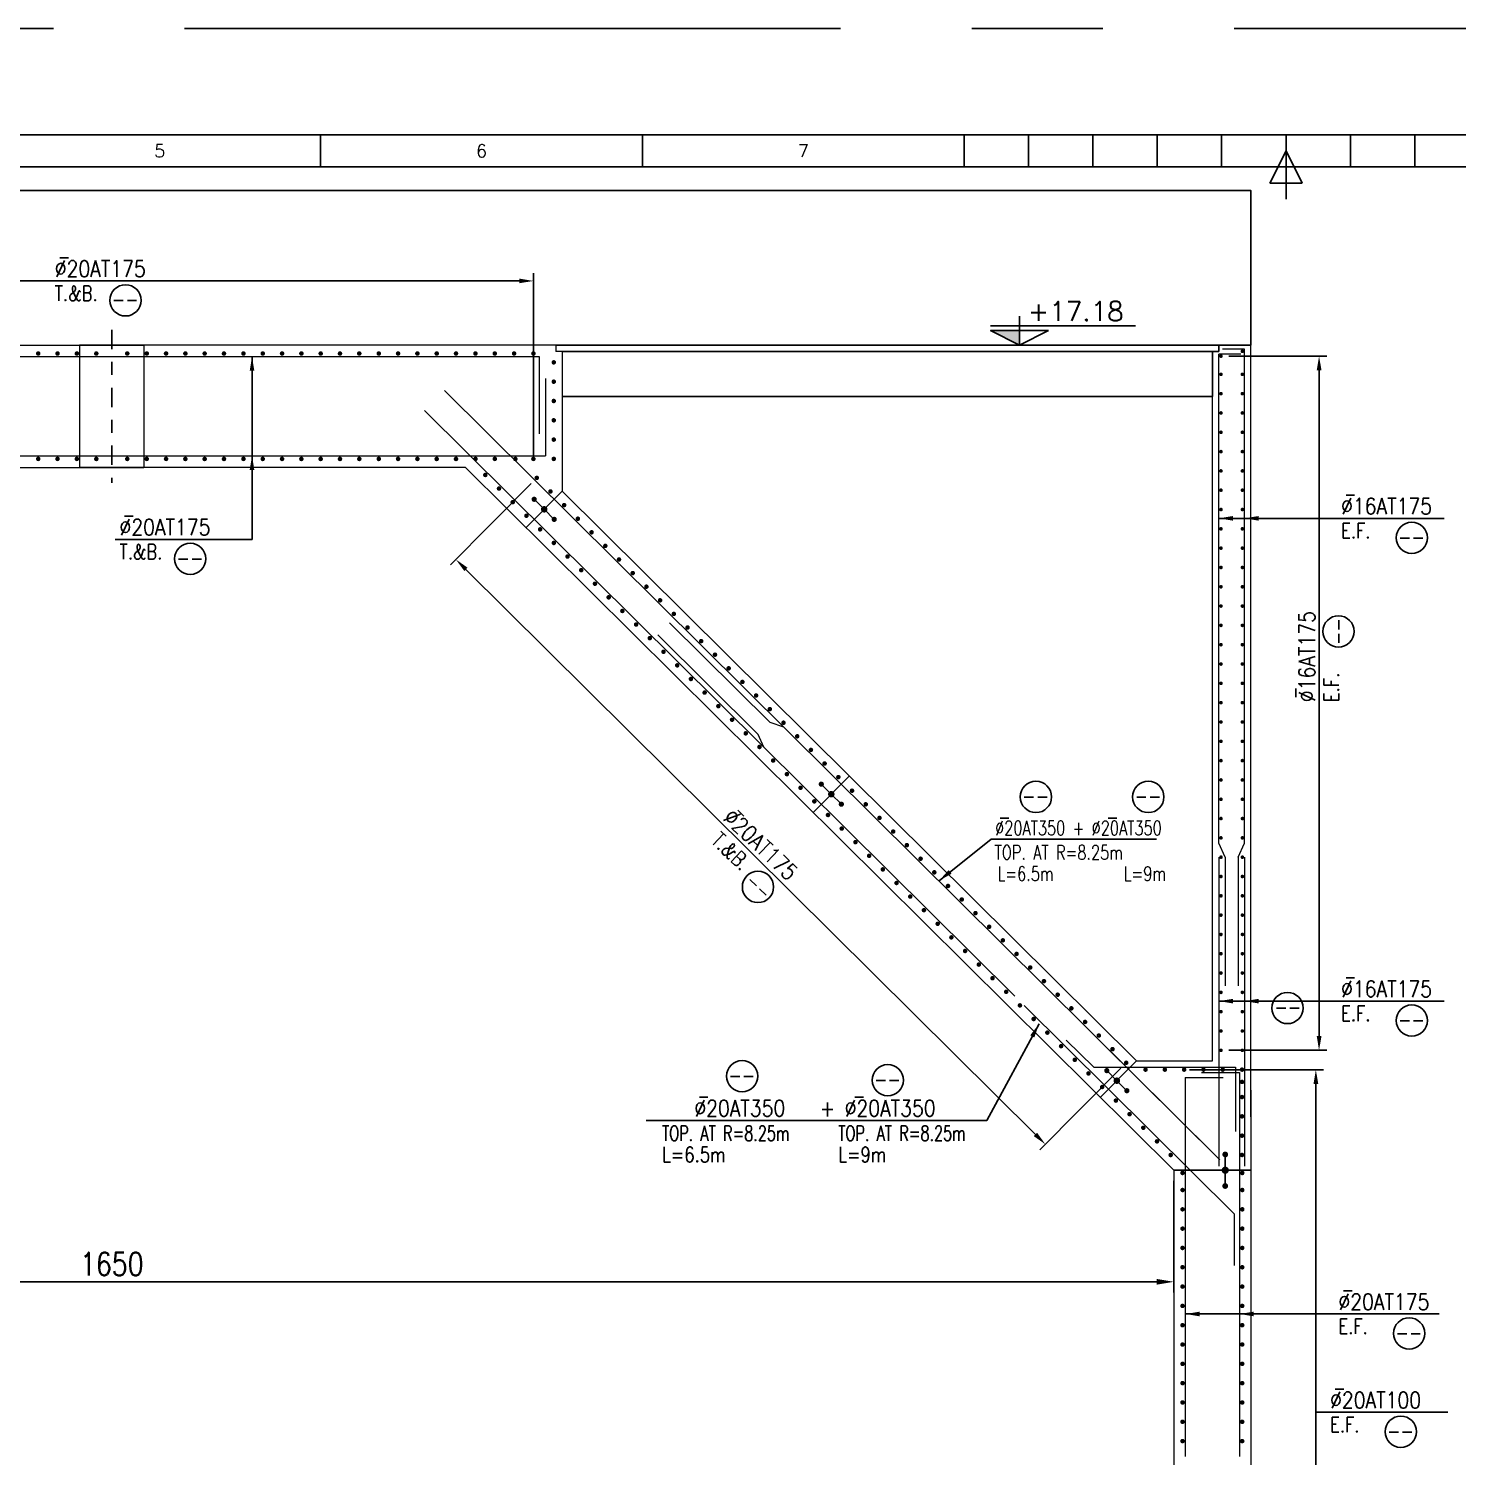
# Model space of a CAD drawing. Extents: x 0 to 9506, y 0 to 789.
# Drawn here: x 9474.9 to 9486, y 777.66 to 788.75 of the extents above; entities that cross this region are included whole.
import ezdxf
from ezdxf.enums import TextEntityAlignment as Align

# ---------------------------------------------------------------- set-up
doc = ezdxf.new("R2010")
doc.units = 0
doc.header["$LTSCALE"] = 3
doc.header["$MEASUREMENT"] = 0
doc.linetypes.add('CENTER', pattern=[2, 1.25, -0.25, 0.25, -0.25])
doc.linetypes.add('DASHDOT', pattern=[1, 0.5, -0.25, 0, -0.25])
doc.layers.get('0').update_dxf_attribs({"linetype": 'CONTINUOUS'})
doc.layers.get('DEFPOINTS').update_dxf_attribs({"linetype": 'CONTINUOUS'})
for name, color, linetype in [('1', 1, 'CONTINUOUS'), ('1HATCH1', 20, 'CONTINUOUS'), ('1SIGN', 2, 'CONTINUOUS'), ('1TEXT1', 2, 'CONTINUOUS'), ('1WALL', 3, 'CONTINUOUS'), ('DIM', 7, 'CONTINUOUS'), ('FORM', 3, 'CONTINUOUS'), ('KD', 3, 'CONTINUOUS'), ('p', 11, 'CONTINUOUS')]:
    doc.layers.add(name, color=color, linetype=linetype)
doc.styles.add('ROMANS', font='ROMANS.shx', dxfattribs={"width": 0.8})
doc.styles.get("Standard").update_dxf_attribs({"font": 'romans.shx'})
doc.styles.add('TX', font='TXT.shx')
doc.dimstyles.new('100 GHA', dxfattribs={"dimtxt": 0.135, "dimasz": 0.11, "dimexe": 0.06, "dimexo": 0.06, "dimgap": 0.025, "dimtad": 1, "dimdec": 0, "dimlfac": 100, "dimzin": 0, "dimdsep": 46, "dimtxsty": 'ROMANS', "dimcen": 0.5, "dimclrd": 1, "dimclre": 1, "dimclrt": 2, "dimadec": 0, "dimazin": 0, "dimtfac": 1, "dimtdec": 0, "dimtmove": 2, "dimatfit": 3, "dimfxl": 0.15, "dimtolj": 1, "dimtzin": 0, "dimlwd": -1, "dimlwe": -1, "dimarcsym": 0})

# ---------------------------------------------------------------- blocks, each defined once
blk = doc.blocks.new('KL')
at = {"layer": '1HATCH1', "linetype": 'Continuous'}
blk.add_hatch(color=256, dxfattribs=at).paths.add_polyline_path([(713174.877, -5904384.19), (713174.577, -5904384.19), (713174.577, -5904384.34)])
blk.add_hatch(color=256, dxfattribs=at).paths.add_polyline_path([(713174.877, -5904384.19), (713174.577, -5904384.19), (713174.577, -5904384.34)])
at = {"layer": '1SIGN', "linetype": 'Continuous'}
for p, q in [((713174.577, -5904384.34, 0), (713174.577, -5904384.04, 0)), ((713174.577, -5904384.34, 0), (713174.577, -5904384.04, 0)), ((713174.877, -5904384.14, 0), (713173.377, -5904384.14, 0)), ((713174.877, -5904384.14, 0), (713173.377, -5904384.14, 0)), ((713174.877, -5904384.34, 0), (713174.277, -5904384.34, 0)), ((713174.877, -5904384.34, 0), (713174.277, -5904384.34, 0))]:
    blk.add_line(p, q, dxfattribs=at)
at = {"layer": '1SIGN', "linetype": 'Continuous', "elevation": 0}
blk.add_lwpolyline([(713174.277, -5904384.19), (713174.577, -5904384.34), (713174.877, -5904384.19), (713174.277, -5904384.19)], dxfattribs=at)
blk.add_lwpolyline([(713174.277, -5904384.19), (713174.577, -5904384.34), (713174.877, -5904384.19), (713174.277, -5904384.19)], dxfattribs=at)
blk = doc.blocks.new('*D16')
at = {"layer": '1WALL', "color": 1, "transparency": 16777216}
for p, q in [((9472.273, 785.429), (9472.273, 786.852)), ((9472.383, 786.792), (9478.713, 786.792)), ((9478.823, 785.429), (9478.823, 786.852))]:
    blk.add_line(p, q, dxfattribs=at)
for points in [[(9472.383, 786.81), (9472.383, 786.774), (9472.273, 786.792)], [(9478.713, 786.81), (9478.713, 786.774), (9478.823, 786.792)]]:
    blk.add_solid(points, dxfattribs=at)
at = {"layer": 'DEFPOINTS', "color": 0, "transparency": 16777216}
for p in [(9478.823, 786.792), (9472.273, 785.369), (9478.823, 785.369)]:
    blk.add_point(p, dxfattribs=at)
at = {"layer": '1WALL', "color": 2, "transparency": 16777216, "insert": (9475.548, 786.885), "char_height": 0.135, "attachment_point": 5, "style": 'ROMANS'}
blk.add_mtext('\\A1;  ', dxfattribs=at)
blk = doc.blocks.new('*D17')
at = {"layer": '1WALL', "color": 1, "transparency": 16777216}
for p, q in [((9484.225, 786.208), (9484.987, 786.208)), ((9484.927, 780.927), (9484.927, 786.098)), ((9484.225, 780.817), (9484.987, 780.817))]:
    blk.add_line(p, q, dxfattribs=at)
for points in [[(9484.909, 786.098), (9484.946, 786.098), (9484.927, 786.208)], [(9484.909, 780.927), (9484.946, 780.927), (9484.927, 780.817)]]:
    blk.add_solid(points, dxfattribs=at)
at = {"layer": 'DEFPOINTS', "color": 0, "transparency": 16777216}
for p in [(9484.165, 786.208), (9484.927, 786.208), (9484.165, 780.817)]:
    blk.add_point(p, dxfattribs=at)
blk = doc.blocks.new('*D29')
at = {"layer": '1WALL', "color": 1, "transparency": 16777216}
for p, q in [((9483.921, 780.666), (9484.962, 780.666)), ((9484.902, 776.39), (9484.902, 780.556)), ((9483.926, 776.28), (9484.962, 776.28))]:
    blk.add_line(p, q, dxfattribs=at)
for points in [[(9484.884, 780.556), (9484.921, 780.556), (9484.902, 780.666)], [(9484.884, 776.39), (9484.921, 776.39), (9484.902, 776.28)]]:
    blk.add_solid(points, dxfattribs=at)
at = {"layer": 'DEFPOINTS', "color": 0, "transparency": 16777216}
for p in [(9483.861, 780.666), (9484.902, 780.666), (9483.866, 776.28)]:
    blk.add_point(p, dxfattribs=at)
at = {"layer": '1WALL', "color": 2, "transparency": 16777216, "insert": (9484.81, 778.473), "char_height": 0.135, "attachment_point": 5, "rotation": 90, "style": 'ROMANS'}
blk.add_mtext('\\A1;  ', dxfattribs=at)
blk = doc.blocks.new('*D33')
at = {"layer": '1WALL', "color": 1, "transparency": 16777216}
for p, q in [((9478.807, 785.22), (9478.179, 784.586)), ((9482.723, 780.164), (9478.299, 784.552)), ((9483.387, 780.678), (9482.759, 780.044))]:
    blk.add_line(p, q, dxfattribs=at)
for points in [[(9478.312, 784.565), (9478.287, 784.539), (9478.221, 784.629)], [(9482.736, 780.177), (9482.71, 780.151), (9482.801, 780.087)]]:
    blk.add_solid(points, dxfattribs=at)
at = {"layer": 'DEFPOINTS', "color": 0, "transparency": 16777216}
for p in [(9478.849, 785.262), (9478.221, 784.629), (9483.429, 780.72)]:
    blk.add_point(p, dxfattribs=at)
blk = doc.blocks.new('*D411')
at = {"layer": '1WALL', "color": 1, "transparency": 16777216}
for p, q in [((9467.298, 779.802), (9467.298, 778.935)), ((9483.798, 779.802), (9483.798, 778.935)), ((9467.43, 779.019), (9483.666, 779.019))]:
    blk.add_line(p, q, dxfattribs=at)
for points in [[(9467.43, 779.041), (9467.43, 778.997), (9467.298, 779.019)], [(9483.666, 779.041), (9483.666, 778.997), (9483.798, 779.019)]]:
    blk.add_solid(points, dxfattribs=at)
at = {"layer": 'DEFPOINTS', "color": 0, "transparency": 16777216}
for p in [(9467.298, 779.886), (9483.798, 779.886), (9483.798, 779.019)]:
    blk.add_point(p, dxfattribs=at)
at = {"layer": '1WALL', "color": 2, "transparency": 16777216, "insert": (9475.548, 779.157), "char_height": 0.18, "attachment_point": 5, "style": 'ROMANS'}
blk.add_mtext('\\A1;1650', dxfattribs=at)
blk = doc.blocks.new('KD')
at = {"layer": 'KD', "color": 3}
blk.add_line((58.871, -1.214), (0, -1.214), dxfattribs=at)
at = {"layer": 'KD', "color": 6}
for p, q in [((18.397, -1.214), (18.397, -1.582)), ((22.077, -1.214), (22.077, -1.582)), ((25.756, -1.214), (25.756, -1.582)), ((25.756, -1.214), (33.115, -1.214)), ((26.492, -1.214), (26.492, -1.582)), ((27.228, -1.214), (27.228, -1.582)), ((27.964, -1.214), (27.964, -1.582)), ((28.7, -1.214), (28.7, -1.582)), ((29.436, -1.214), (29.436, -1.95)), ((30.172, -1.214), (30.172, -1.582)), ((30.908, -1.214), (30.908, -1.582)), ((29.436, -1.398), (29.252, -1.766)), ((29.62, -1.766), (29.436, -1.398)), ((29.252, -1.766), (29.62, -1.766))]:
    blk.add_line(p, q, dxfattribs=at)
at = {"layer": 'KD', "color": 5}
blk.add_line((58.503, -1.582), (0.368, -1.582), dxfattribs=at)
at = {"layer": 'KD', "color": 8, "linetype": 'CENTER', "ltscale": 2}
blk.add_lwpolyline([(-1.472, -43.638), (60.343, -43.638), (60.343, 0), (-1.472, 0)], close=True, dxfattribs=at)
at = {"layer": 'DIM'}
for tag, p in [('--', (55.888, -41.627)), ('--', (56.775, -41.661)), ('1:', (57.553, -41.661))]:
    blk.add_attdef(tag, p, '', height=0.147, dxfattribs=at)
at = {"layer": 'KD', "color": 6, "style": 'TX'}
for s, p in [('5', (16.558, -1.398)), ('6', (20.237, -1.398)), ('7', (23.917, -1.398))]:
    blk.add_text(s, height=0.147, dxfattribs=at).set_placement(p, align=Align.MIDDLE)

msp = doc.modelspace()

# ---------------------------------------------------------------- linework, layer by layer
at = {"color": 3}
msp.add_line((9483.7981, 779.8857), (9484.3981, 779.8857), dxfattribs=at)
at = {"color": 1}
for points, const_width in [([(9474.9853, 786.2289, 1), (9474.9679, 786.2277, 1)], 0.0175), ([(9475.1353, 786.2289, 1), (9475.1179, 786.2277, 1)], 0.0175), ([(9475.2853, 786.2289, 1), (9475.2679, 786.2277, 1)], 0.0175), ([(9475.4191, 786.2289, -1), (9475.4366, 786.2277, -1)], 0.0175), ([(9475.6771, 786.2289, 1), (9475.6596, 786.2277, 1)], 0.0175), ([(9475.8109, 786.2289, -1), (9475.8283, 786.2277, -1)], 0.0175), ([(9475.9609, 786.2289, -1), (9475.9783, 786.2277, -1)], 0.0175), ([(9476.1109, 786.2289, -1), (9476.1283, 786.2277, -1)], 0.0175), ([(9476.2783, 786.2289, 1), (9476.2609, 786.2277, 1)], 0.0175), ([(9476.4283, 786.2289, 1), (9476.4109, 786.2277, 1)], 0.0175), ([(9476.5621, 786.2289, -1), (9476.5796, 786.2277, -1)], 0.0175), ([(9476.7121, 786.2289, -1), (9476.7296, 786.2277, -1)], 0.0175), ([(9476.8621, 786.2289, -1), (9476.8796, 786.2277, -1)], 0.0175), ([(9477.0296, 786.2289, 1), (9477.0121, 786.2277, 1)], 0.0175), ([(9477.1796, 786.2289, 1), (9477.1621, 786.2277, 1)], 0.0175), ([(9477.3296, 786.2289, 1), (9477.3121, 786.2277, 1)], 0.0175), ([(9477.4796, 786.2289, 1), (9477.4621, 786.2277, 1)], 0.0175), ([(9477.6134, 786.2289, -1), (9477.6309, 786.2277, -1)], 0.0175), ([(9477.7634, 786.2289, -1), (9477.7809, 786.2277, -1)], 0.0175), ([(9477.9309, 786.2289, 1), (9477.9134, 786.2277, 1)], 0.0175), ([(9478.0809, 786.2289, 1), (9478.0634, 786.2277, 1)], 0.0175), ([(9478.2309, 786.2289, 1), (9478.2134, 786.2277, 1)], 0.0175), ([(9478.3647, 786.2289, -1), (9478.3821, 786.2277, -1)], 0.0175), ([(9478.5147, 786.2289, -1), (9478.5321, 786.2277, -1)], 0.0175), ([(9478.6647, 786.2289, -1), (9478.6821, 786.2277, -1)], 0.0175), ([(9478.8147, 786.2289, -1), (9478.8321, 786.2277, -1)], 0.0175), ([(9484.3317, 786.2525, -1), (9484.3308, 786.2385, -1)], 0.014), ([(9478.973, 786.159, 1), (9478.9904, 786.1603, 1)], 0.0175), ([(9484.1647, 786.2147, 1), (9484.1656, 786.2008, 1)], 0.014), ([(9478.973, 786.009, 1), (9478.9904, 786.0103, 1)], 0.0175), ([(9484.1647, 786.0737, 1), (9484.1656, 786.0597, 1)], 0.014), ([(9484.3317, 786.0737, -1), (9484.3308, 786.0597, -1)], 0.014), ([(9484.1647, 785.9237, 1), (9484.1656, 785.9097, 1)], 0.014), ([(9484.3317, 785.9237, -1), (9484.3308, 785.9097, -1)], 0.014), ([(9478.973, 785.859, 1), (9478.9904, 785.8603, 1)], 0.0175), ([(9478.973, 785.709, 1), (9478.9904, 785.7103, 1)], 0.0175), ([(9484.1647, 785.7737, 1), (9484.1656, 785.7597, 1)], 0.014), ([(9484.3317, 785.7737, -1), (9484.3308, 785.7597, -1)], 0.014), ([(9478.973, 785.559, 1), (9478.9904, 785.5603, 1)], 0.0175), ([(9484.1647, 785.6237, 1), (9484.1656, 785.6097, 1)], 0.014), ([(9484.3317, 785.6237, -1), (9484.3308, 785.6097, -1)], 0.014), ([(9484.1647, 785.4737, 1), (9484.1656, 785.4597, 1)], 0.014), ([(9484.3317, 785.4737, -1), (9484.3308, 785.4597, -1)], 0.014), ([(9474.9853, 785.409, -1), (9474.9679, 785.4103, -1)], 0.0175), ([(9475.1353, 785.409, -1), (9475.1179, 785.4103, -1)], 0.0175), ([(9475.2853, 785.409, -1), (9475.2679, 785.4103, -1)], 0.0175), ([(9475.4191, 785.409, 1), (9475.4366, 785.4103, 1)], 0.0175), ([(9475.6771, 785.409, -1), (9475.6596, 785.4103, -1)], 0.0175), ([(9475.8109, 785.409, 1), (9475.8283, 785.4103, 1)], 0.0175), ([(9475.9609, 785.409, 1), (9475.9783, 785.4103, 1)], 0.0175), ([(9476.1109, 785.409, 1), (9476.1283, 785.4103, 1)], 0.0175), ([(9476.2783, 785.409, -1), (9476.2609, 785.4103, -1)], 0.0175), ([(9476.4283, 785.409, -1), (9476.4109, 785.4103, -1)], 0.0175), ([(9476.5621, 785.409, 1), (9476.5796, 785.4103, 1)], 0.0175), ([(9476.7121, 785.409, 1), (9476.7296, 785.4103, 1)], 0.0175), ([(9476.8621, 785.409, 1), (9476.8796, 785.4103, 1)], 0.0175), ([(9477.0296, 785.409, -1), (9477.0121, 785.4103, -1)], 0.0175), ([(9477.1796, 785.409, -1), (9477.1621, 785.4103, -1)], 0.0175), ([(9477.3296, 785.409, -1), (9477.3121, 785.4103, -1)], 0.0175), ([(9477.4796, 785.409, -1), (9477.4621, 785.4103, -1)], 0.0175), ([(9477.6134, 785.409, 1), (9477.6309, 785.4103, 1)], 0.0175), ([(9477.7634, 785.409, 1), (9477.7809, 785.4103, 1)], 0.0175), ([(9477.9309, 785.409, -1), (9477.9134, 785.4103, -1)], 0.0175), ([(9478.0809, 785.409, -1), (9478.0634, 785.4103, -1)], 0.0175), ([(9478.2309, 785.409, -1), (9478.2134, 785.4103, -1)], 0.0175), ([(9478.3647, 785.409, 1), (9478.3821, 785.4103, 1)], 0.0175), ([(9478.5147, 785.409, 1), (9478.5321, 785.4103, 1)], 0.0175), ([(9478.6746, 785.409, 1), (9478.6921, 785.4103, 1)], 0.0175), ([(9478.8147, 785.409, 1), (9478.8321, 785.4103, 1)], 0.0175), ([(9478.973, 785.409, 1), (9478.9904, 785.4103, 1)], 0.0175), ([(9478.441, 785.2847, 1), (9478.4584, 785.2859, 1)], 0.0175), ([(9478.85, 785.2711, -1), (9478.8489, 785.2536, -1)], 0.0175), ([(9484.1647, 785.3237, 1), (9484.1656, 785.3097, 1)], 0.014), ([(9484.3317, 785.3237, -1), (9484.3308, 785.3097, -1)], 0.014), ([(9478.5475, 785.179, 1), (9478.5649, 785.1803, 1)], 0.0175), ([(9478.9565, 785.1655, -1), (9478.9554, 785.148, -1)], 0.0175), ([(9484.1647, 785.1597, -1), (9484.1656, 785.1737, -1)], 0.014), ([(9484.3317, 785.1597, 1), (9484.3308, 785.1737, 1)], 0.014), ([(9478.654, 785.0734, 1), (9478.6714, 785.0747, 1)], 0.0175), ([(9479.063, 785.0598, -1), (9479.0619, 785.0424, -1)], 0.0175), ([(9484.1647, 785.0097, -1), (9484.1656, 785.0237, -1)], 0.014), ([(9484.3317, 785.0097, 1), (9484.3308, 785.0237, 1)], 0.014), ([(9478.7605, 784.9678, 1), (9478.7779, 784.969, 1)], 0.0175), ([(9479.1695, 784.9542, -1), (9479.1684, 784.9367, -1)], 0.0175), ([(9478.867, 784.8621, 1), (9478.8844, 784.8634, 1)], 0.0175), ([(9479.276, 784.8486, -1), (9479.2749, 784.8311, -1)], 0.0175), ([(9484.1647, 784.8597, -1), (9484.1656, 784.8737, -1)], 0.014), ([(9484.3317, 784.8597, 1), (9484.3308, 784.8737, 1)], 0.014), ([(9478.9735, 784.7565, 1), (9478.9909, 784.7578, 1)], 0.0175), ([(9479.3825, 784.7429, -1), (9479.3814, 784.7255, -1)], 0.0175), ([(9484.1647, 784.7097, -1), (9484.1656, 784.7237, -1)], 0.014), ([(9484.3317, 784.7097, 1), (9484.3308, 784.7237, 1)], 0.014), ([(9479.08, 784.6509, 1), (9479.0974, 784.6522, 1)], 0.0175), ([(9479.489, 784.6373, -1), (9479.4879, 784.6199, -1)], 0.0175), ([(9484.1647, 784.5597, -1), (9484.1656, 784.5737, -1)], 0.014), ([(9484.3317, 784.5597, 1), (9484.3308, 784.5737, 1)], 0.014), ([(9479.1865, 784.5453, 1), (9479.2039, 784.5465, 1)], 0.0175), ([(9479.5955, 784.5317, -1), (9479.5944, 784.5142, -1)], 0.0175), ([(9479.293, 784.4396, 1), (9479.3104, 784.4409, 1)], 0.0175), ([(9479.3995, 784.334, 1), (9479.4169, 784.3353, 1)], 0.0175), ([(9479.702, 784.4261, -1), (9479.7009, 784.4086, -1)], 0.0175), ([(9484.1647, 784.4097, -1), (9484.1656, 784.4237, -1)], 0.014), ([(9484.3317, 784.4097, 1), (9484.3308, 784.4237, 1)], 0.014), ([(9479.506, 784.2284, 1), (9479.5234, 784.2296, 1)], 0.0175), ([(9479.8085, 784.3204, -1), (9479.8074, 784.303, -1)], 0.0175), ([(9484.1647, 784.2737, 1), (9484.1656, 784.2597, 1)], 0.014), ([(9484.3317, 784.2737, -1), (9484.3308, 784.2597, -1)], 0.014), ([(9479.6125, 784.1227, 1), (9479.6299, 784.124, 1)], 0.0175), ([(9479.915, 784.2148, -1), (9479.9139, 784.1973, -1)], 0.0175), ([(9484.1647, 784.1237, 1), (9484.1656, 784.1097, 1)], 0.014), ([(9484.3317, 784.1237, -1), (9484.3308, 784.1097, -1)], 0.014), ([(9479.719, 784.0171, 1), (9479.7364, 784.0184, 1)], 0.0175), ([(9480.0215, 784.1092, -1), (9480.0204, 784.0917, -1)], 0.0175), ([(9479.8255, 783.9115, 1), (9479.8429, 783.9127, 1)], 0.0175), ([(9480.128, 784.0035, -1), (9480.1269, 783.9861, -1)], 0.0175), ([(9480.2345, 783.8979, -1), (9480.2334, 783.8804, -1)], 0.0175), ([(9484.1647, 783.9737, 1), (9484.1656, 783.9597, 1)], 0.014), ([(9484.3317, 783.9737, -1), (9484.3308, 783.9597, -1)], 0.014), ([(9479.932, 783.8058, 1), (9479.9494, 783.8071, 1)], 0.0175), ([(9480.341, 783.7923, -1), (9480.3399, 783.7748, -1)], 0.0175), ([(9484.1647, 783.8237, 1), (9484.1656, 783.8097, 1)], 0.014), ([(9484.3317, 783.8237, -1), (9484.3308, 783.8097, -1)], 0.014), ([(9480.0385, 783.7002, 1), (9480.0559, 783.7015, 1)], 0.0175), ([(9480.4475, 783.6866, -1), (9480.4464, 783.6692, -1)], 0.0175), ([(9480.145, 783.5946, 1), (9480.1624, 783.5958, 1)], 0.0175), ([(9480.554, 783.581, -1), (9480.5529, 783.5636, -1)], 0.0175), ([(9484.1647, 783.6737, 1), (9484.1656, 783.6597, 1)], 0.014), ([(9484.3317, 783.6737, -1), (9484.3308, 783.6597, -1)], 0.014), ([(9480.2515, 783.489, 1), (9480.2689, 783.4902, 1)], 0.0175), ([(9480.6605, 783.4754, -1), (9480.6594, 783.4579, -1)], 0.0175), ([(9484.1647, 783.5237, 1), (9484.1656, 783.5097, 1)], 0.014), ([(9484.3317, 783.5237, -1), (9484.3308, 783.5097, -1)], 0.014), ([(9480.358, 783.3833, 1), (9480.3754, 783.3846, 1)], 0.0175), ([(9480.767, 783.3698, -1), (9480.7659, 783.3523, -1)], 0.0175), ([(9484.1647, 783.3737, 1), (9484.1656, 783.3597, 1)], 0.014), ([(9484.3317, 783.3737, -1), (9484.3308, 783.3597, -1)], 0.014), ([(9480.4645, 783.2777, 1), (9480.4819, 783.279, 1)], 0.0175), ([(9480.8735, 783.2641, -1), (9480.8724, 783.2467, -1)], 0.0175), ([(9480.571, 783.1721, 1), (9480.5884, 783.1733, 1)], 0.0175), ([(9480.98, 783.1585, -1), (9480.9789, 783.141, -1)], 0.0175), ([(9484.1647, 783.2097, -1), (9484.1656, 783.2237, -1)], 0.014), ([(9484.3317, 783.2097, 1), (9484.3308, 783.2237, 1)], 0.014), ([(9480.6775, 783.0664, 1), (9480.6949, 783.0677, 1)], 0.0175), ([(9481.0865, 783.0529, -1), (9481.0854, 783.0354, -1)], 0.0175), ([(9484.1647, 783.0597, -1), (9484.1656, 783.0737, -1)], 0.014), ([(9484.3317, 783.0597, 1), (9484.3308, 783.0737, 1)], 0.014), ([(9480.784, 782.9608, 1), (9480.8014, 782.9621, 1)], 0.0175), ([(9481.193, 782.9472, -1), (9481.1919, 782.9298, -1)], 0.0175), ([(9484.1647, 782.9097, -1), (9484.1656, 782.9237, -1)], 0.014), ([(9484.3317, 782.9097, 1), (9484.3308, 782.9237, 1)], 0.014), ([(9480.8905, 782.8552, 1), (9480.9079, 782.8564, 1)], 0.0175), ([(9481.2995, 782.8416, -1), (9481.2984, 782.8241, -1)], 0.0175), ([(9480.997, 782.7495, 1), (9481.0144, 782.7508, 1)], 0.0175), ([(9481.406, 782.736, -1), (9481.4049, 782.7185, -1)], 0.0175), ([(9484.1647, 782.7597, -1), (9484.1656, 782.7737, -1)], 0.014), ([(9484.3317, 782.7597, 1), (9484.3308, 782.7737, 1)], 0.014), ([(9481.1035, 782.6439, 1), (9481.1209, 782.6452, 1)], 0.0175), ([(9481.5125, 782.6303, -1), (9481.5114, 782.6129, -1)], 0.0175), ([(9484.1647, 782.6097, -1), (9484.1656, 782.6237, -1)], 0.014), ([(9484.3317, 782.6097, 1), (9484.3308, 782.6237, 1)], 0.014), ([(9481.21, 782.5383, 1), (9481.2274, 782.5395, 1)], 0.0175), ([(9481.619, 782.5247, -1), (9481.6179, 782.5073, -1)], 0.0175), ([(9484.1647, 782.4597, -1), (9484.1656, 782.4737, -1)], 0.014), ([(9484.3317, 782.4597, 1), (9484.3308, 782.4737, 1)], 0.014), ([(9481.3165, 782.4327, 1), (9481.3339, 782.4339, 1)], 0.0175), ([(9481.7255, 782.4191, -1), (9481.7244, 782.4016, -1)], 0.0175), ([(9481.423, 782.327, 1), (9481.4404, 782.3283, 1)], 0.0175), ([(9481.832, 782.3135, -1), (9481.8309, 782.296, -1)], 0.0175), ([(9484.1647, 782.3097, -1), (9484.1656, 782.3237, -1)], 0.014), ([(9484.3317, 782.3097, 1), (9484.3308, 782.3237, 1)], 0.014), ([(9481.5295, 782.2214, 1), (9481.5469, 782.2227, 1)], 0.0175), ([(9481.636, 782.1158, 1), (9481.6534, 782.117, 1)], 0.0175), ([(9481.9385, 782.2078, -1), (9481.9374, 782.1904, -1)], 0.0175), ([(9484.1647, 782.1597, -1), (9484.1656, 782.1737, -1)], 0.014), ([(9484.3317, 782.1597, 1), (9484.3308, 782.1737, 1)], 0.014), ([(9481.7425, 782.0101, 1), (9481.7599, 782.0114, 1)], 0.0175), ([(9482.045, 782.1022, -1), (9482.0439, 782.0847, -1)], 0.0175), ([(9484.1647, 782.0237, 1), (9484.1656, 782.0097, 1)], 0.014), ([(9484.3317, 782.0237, -1), (9484.3308, 782.0097, -1)], 0.014), ([(9481.849, 781.9045, 1), (9481.8664, 781.9058, 1)], 0.0175), ([(9482.1515, 781.9966, -1), (9482.1504, 781.9791, -1)], 0.0175), ([(9482.1515, 781.9966, -1), (9482.1504, 781.9791, -1)], 0.0175), ([(9481.9555, 781.7989, 1), (9481.9729, 781.8001, 1)], 0.0175), ([(9481.9555, 781.7989, 1), (9481.9729, 781.8001, 1)], 0.0175), ([(9482.258, 781.8909, -1), (9482.2569, 781.8735, -1)], 0.0175), ([(9484.1647, 781.8737, 1), (9484.1656, 781.8597, 1)], 0.014), ([(9484.3317, 781.8737, -1), (9484.3308, 781.8597, -1)], 0.014), ([(9482.062, 781.6932, 1), (9482.0794, 781.6945, 1)], 0.0175), ([(9482.3645, 781.7853, -1), (9482.3634, 781.7678, -1)], 0.0175), ([(9482.471, 781.6797, -1), (9482.4699, 781.6622, -1)], 0.0175), ([(9484.1647, 781.7237, 1), (9484.1656, 781.7097, 1)], 0.014), ([(9484.3317, 781.7237, -1), (9484.3308, 781.7097, -1)], 0.014), ([(9482.1685, 781.5876, 1), (9482.1859, 781.5889, 1)], 0.0175), ([(9482.5775, 781.574, -1), (9482.5764, 781.5566, -1)], 0.0175), ([(9484.1647, 781.5737, 1), (9484.1656, 781.5597, 1)], 0.014), ([(9484.3317, 781.5737, -1), (9484.3308, 781.5597, -1)], 0.014), ([(9482.275, 781.482, 1), (9482.2924, 781.4832, 1)], 0.0175), ([(9482.684, 781.4684, -1), (9482.6829, 781.4509, -1)], 0.0175), ([(9482.3815, 781.3764, 1), (9482.3989, 781.3776, 1)], 0.0175), ([(9482.7905, 781.3628, -1), (9482.7894, 781.3453, -1)], 0.0175), ([(9484.1647, 781.4237, 1), (9484.1656, 781.4097, 1)], 0.014), ([(9484.3317, 781.4237, -1), (9484.3308, 781.4097, -1)], 0.014), ([(9482.488, 781.2707, 1), (9482.5054, 781.272, 1)], 0.0175), ([(9482.897, 781.2572, -1), (9482.8959, 781.2397, -1)], 0.0175), ([(9484.1647, 781.2737, 1), (9484.1656, 781.2597, 1)], 0.014), ([(9484.3317, 781.2737, -1), (9484.3308, 781.2597, -1)], 0.014), ([(9482.5945, 781.1651, 1), (9482.6119, 781.1664, 1)], 0.0175), ([(9483.0035, 781.1515, -1), (9483.0024, 781.1341, -1)], 0.0175), ([(9484.1647, 781.1237, 1), (9484.1656, 781.1097, 1)], 0.014), ([(9484.3317, 781.1237, -1), (9484.3308, 781.1097, -1)], 0.014), ([(9482.701, 781.0595, 1), (9482.7184, 781.0607, 1)], 0.0175), ([(9483.11, 781.0459, -1), (9483.1089, 781.0284, -1)], 0.0175), ([(9482.8075, 780.9538, 1), (9482.8249, 780.9551, 1)], 0.0175), ([(9483.2165, 780.9403, -1), (9483.2154, 780.9228, -1)], 0.0175), ([(9484.1647, 780.9737, 1), (9484.1656, 780.9597, 1)], 0.014), ([(9484.3317, 780.9737, -1), (9484.3308, 780.9597, -1)], 0.014), ([(9482.914, 780.8482, 1), (9482.9314, 780.8495, 1)], 0.0175), ([(9483.323, 780.8346, -1), (9483.3219, 780.8172, -1)], 0.0175), ([(9484.1647, 780.8237, 1), (9484.1656, 780.8097, 1)], 0.014), ([(9484.3317, 780.8237, -1), (9484.3308, 780.8097, -1)], 0.014), ([(9483.0205, 780.7426, 1), (9483.0379, 780.7438, 1)], 0.0175), ([(9483.4295, 780.729, -1), (9483.4284, 780.7115, -1)], 0.0175), ([(9483.127, 780.6369, 1), (9483.1444, 780.6382, 1)], 0.0175), ([(9483.5795, 780.6754, -1), (9483.5784, 780.658, -1)], 0.0175), ([(9483.7295, 780.6754, -1), (9483.7284, 780.658, -1)], 0.0175), ([(9483.8795, 780.6754, -1), (9483.8784, 780.658, -1)], 0.0175), ([(9484.0295, 780.6754, -1), (9484.0284, 780.658, -1)], 0.0175), ([(9484.1795, 780.6754, -1), (9484.1784, 780.658, -1)], 0.0175), ([(9484.3295, 780.6754, -1), (9484.3284, 780.658, -1)], 0.0175), ([(9484.3295, 780.5802, -1), (9484.3284, 780.5628, -1)], 0.0175), ([(9483.2335, 780.5313, 1), (9483.2509, 780.5326, 1)], 0.0175), ([(9484.3295, 780.4626, -1), (9484.3284, 780.4452, -1)], 0.0175), ([(9483.34, 780.4257, 1), (9483.3574, 780.4269, 1)], 0.0175), ([(9483.4465, 780.3201, 1), (9483.4639, 780.3213, 1)], 0.0175), ([(9484.3295, 780.3126, -1), (9484.3284, 780.2952, -1)], 0.0175), ([(9483.553, 780.2144, 1), (9483.5704, 780.2157, 1)], 0.0175), ([(9484.3295, 780.1626, -1), (9484.3284, 780.1452, -1)], 0.0175), ([(9483.6595, 780.1088, 1), (9483.6769, 780.1101, 1)], 0.0175), ([(9483.766, 780.0032, 1), (9483.7834, 780.0044, 1)], 0.0175), ([(9484.3295, 780.0126, -1), (9484.3284, 779.9952, -1)], 0.0175), ([(9483.8657, 779.8731, 1), (9483.8669, 779.8556, 1)], 0.0175), ([(9484.3309, 779.8731, -1), (9484.3298, 779.8556, -1)], 0.0175), ([(9483.8657, 779.7406, 1), (9483.8669, 779.7232, 1)], 0.0175), ([(9484.3309, 779.7406, -1), (9484.3298, 779.7232, -1)], 0.0175), ([(9483.8657, 779.5906, 1), (9483.8669, 779.5732, 1)], 0.0175), ([(9484.3309, 779.5906, -1), (9484.3298, 779.5732, -1)], 0.0175), ([(9483.8657, 779.4406, 1), (9483.8669, 779.4232, 1)], 0.0175), ([(9484.3309, 779.4406, -1), (9484.3298, 779.4232, -1)], 0.0175), ([(9483.8657, 779.2906, 1), (9483.8669, 779.2732, 1)], 0.0175), ([(9484.3309, 779.2906, -1), (9484.3298, 779.2732, -1)], 0.0175), ([(9483.8657, 779.1406, 1), (9483.8669, 779.1232, 1)], 0.0175), ([(9484.3309, 779.1406, -1), (9484.3298, 779.1232, -1)], 0.0175), ([(9483.8657, 778.9906, 1), (9483.8669, 778.9732, 1)], 0.0175), ([(9484.3309, 778.9906, -1), (9484.3298, 778.9732, -1)], 0.0175), ([(9483.8657, 778.8406, 1), (9483.8669, 778.8232, 1)], 0.0175), ([(9484.3309, 778.8406, -1), (9484.3298, 778.8232, -1)], 0.0175), ([(9483.8657, 778.6906, 1), (9483.8669, 778.6732, 1)], 0.0175), ([(9484.3309, 778.6906, -1), (9484.3298, 778.6732, -1)], 0.0175), ([(9483.8657, 778.5406, 1), (9483.8669, 778.5232, 1)], 0.0175), ([(9484.3309, 778.5406, -1), (9484.3298, 778.5232, -1)], 0.0175), ([(9483.8657, 778.3906, 1), (9483.8669, 778.3732, 1)], 0.0175), ([(9484.3309, 778.3906, -1), (9484.3298, 778.3732, -1)], 0.0175), ([(9483.8657, 778.2406, 1), (9483.8669, 778.2232, 1)], 0.0175), ([(9484.3309, 778.2406, -1), (9484.3298, 778.2232, -1)], 0.0175), ([(9483.8657, 778.0906, 1), (9483.8669, 778.0732, 1)], 0.0175), ([(9484.3309, 778.0906, -1), (9484.3298, 778.0732, -1)], 0.0175), ([(9483.8657, 777.9406, 1), (9483.8669, 777.9232, 1)], 0.0175), ([(9484.3309, 777.9406, -1), (9484.3298, 777.9232, -1)], 0.0175), ([(9483.8657, 777.7906, 1), (9483.8669, 777.7732, 1)], 0.0175), ([(9484.3309, 777.7906, -1), (9484.3298, 777.7732, -1)], 0.0175)]:
    msp.add_lwpolyline(points, format="xyb", close=True, dxfattribs=dict(at, const_width=const_width))
for centre in [(9475.6547, 786.6412), (9485.6473, 784.7973), (9476.1575, 784.6341), (9485.0781, 784.0702), (9482.7274, 782.7847), (9483.6003, 782.7847), (9480.5681, 782.0857), (9484.6819, 781.1453), (9485.6473, 781.0479), (9480.445, 780.6165), (9481.5768, 780.5848), (9485.6271, 778.6183), (9485.562, 777.8548)]:
    msp.add_circle(centre, 0.1215, dxfattribs=at)
at = {"layer": '1', "color": 2}
for p, q in [((9475.7981, 786.294), (9475.2981, 786.294)), ((9475.2981, 786.294), (9475.7981, 786.294)), ((9478.9981, 786.294), (9484.1481, 786.294)), ((9479.0481, 786.244), (9484.0981, 786.244)), ((9484.0978, 786.244), (9484.1481, 786.244)), ((9484.0981, 785.894), (9484.0981, 786.244)), ((9484.1481, 786.294), (9484.3981, 786.294)), ((9484.1481, 786.244), (9484.1481, 786.294)), ((9484.0981, 785.894), (9479.0481, 785.894)), ((9475.7981, 785.344), (9475.2981, 785.344)), ((9475.2981, 785.344), (9475.7981, 785.344))]:
    msp.add_line(p, q, dxfattribs=at)
msp.add_lwpolyline([(9472.1981, 787.494), (9484.3981, 787.494), (9484.3981, 786.294)], dxfattribs=at)
at = {"layer": '1WALL', "color": 1, "linetype": 'DASHDOT', "ltscale": 0.1}
msp.add_line((9475.5481, 786.4127), (9475.5481, 785.2252), dxfattribs=at)
at = {"layer": '1WALL'}
for p, q in [((9479.0481, 785.1603), (9478.7664, 784.8763)), ((9479.0481, 785.1603), (9478.7664, 784.8763)), ((9481.2787, 782.9479), (9480.997, 782.6639)), ((9481.2787, 782.9479), (9480.997, 782.6639)), ((9483.5093, 780.7355), (9483.2276, 780.4515))]:
    msp.add_line(p, q, dxfattribs=at)
at = {"layer": '1WALL', "color": 1}
msp.add_line((9484.9023, 778.0056), (9485.9263, 778.0056), dxfattribs=at)
at = {"layer": 'DIM', "color": 3}
for p, q in [((9478.9073, 785.0183), (9478.8293, 785.0962)), ((9478.9073, 785.0183), (9478.9852, 784.9403)), ((9481.1378, 782.8059), (9481.0599, 782.8838)), ((9481.1378, 782.8059), (9481.2158, 782.728)), ((9483.356, 780.581), (9483.2781, 780.6589)), ((9483.356, 780.581), (9483.4339, 780.5031)), ((9484.1981, 779.8857), (9484.1981, 780.0081)), ((9484.1981, 779.8857), (9484.1981, 779.7632))]:
    msp.add_line(p, q, dxfattribs=at)
for points, const_width in [([(9478.8222, 785.0891, 1), (9478.8365, 785.1033, 1)], 0.0202), ([(9478.8984, 785.0093, -1), (9478.9162, 785.0272, -1)], 0.0252), ([(9478.9781, 784.9332, -1), (9478.9923, 784.9474, -1)], 0.0202), ([(9481.0528, 782.8767, 1), (9481.067, 782.891, 1)], 0.0202), ([(9481.1289, 782.797, -1), (9481.1468, 782.8148, -1)], 0.0252), ([(9481.2087, 782.7208, -1), (9481.2229, 782.7351, -1)], 0.0202), ([(9483.271, 780.6518, 1), (9483.2852, 780.6661, 1)], 0.0202), ([(9483.3471, 780.5721, -1), (9483.3649, 780.5899, -1)], 0.0252), ([(9483.4268, 780.4959, -1), (9483.4411, 780.5102, -1)], 0.0202), ([(9484.2093, 780.0081, -1), (9484.1869, 780.0081, -1)], 0.0224), ([(9484.2121, 779.8857, -1), (9484.1841, 779.8857, -1)], 0.028), ([(9484.2093, 779.7632, 1), (9484.1869, 779.7632, 1)], 0.0224)]:
    msp.add_lwpolyline(points, format="xyb", close=True, dxfattribs=dict(at, const_width=const_width))
at = {"layer": 'FORM', "color": 2}
for p, q in [((9475.1449, 786.972), (9475.2109, 786.972)), ((9485.1375, 785.1281), (9485.2036, 785.1281)), ((9475.6477, 784.9648), (9475.7137, 784.9648)), ((9484.7474, 783.5604), (9484.7474, 783.6265)), ((9480.4583, 782.6351), (9480.4104, 782.6806)), ((9482.4503, 782.6203), (9482.5164, 782.6203)), ((9483.2896, 782.6203), (9483.3556, 782.6203)), ((9485.1375, 781.3787), (9485.2036, 781.3787)), ((9480.1133, 780.4517), (9480.1793, 780.4517)), ((9481.3218, 780.4517), (9481.3878, 780.4517)), ((9485.1173, 778.949), (9485.1834, 778.949)), ((9485.0523, 778.1855), (9485.1183, 778.1855))]:
    msp.add_line(p, q, dxfattribs=at)
at = {"layer": 'p', "color": 2, "lineweight": 20}
for p, q in [((9472.1981, 786.294), (9475.2981, 786.294)), ((9475.2981, 786.294), (9475.2981, 785.344)), ((9475.7981, 786.294), (9475.7981, 785.344)), ((9478.9981, 786.294), (9475.7981, 786.294)), ((9478.9981, 786.294), (9478.9981, 786.244)), ((9479.0481, 786.244), (9478.9981, 786.244)), ((9479.0481, 786.244), (9479.0481, 785.1603)), ((9479.0481, 786.244), (9479.0481, 785.1603)), ((9484.3981, 780.3011), (9484.3981, 786.294)), ((9484.0981, 780.7355), (9484.0981, 785.894)), ((9472.8014, 785.344), (9475.2981, 785.344)), ((9478.2948, 785.344), (9475.7981, 785.344)), ((9478.2948, 785.344), (9483.7981, 779.8857)), ((9479.0481, 785.1603), (9483.5093, 780.7355)), ((9483.5093, 780.7355), (9484.0981, 780.7355)), ((9484.3981, 780.5064), (9484.3981, 768.414)), ((9483.7981, 779.8857), (9483.7981, 773.1741))]:
    msp.add_line(p, q, dxfattribs=at)
at = {"layer": 'p', "color": 4, "lineweight": 20}
for p, q in [((9484.3481, 786.2631), (9484.1777, 786.2631)), ((9484.3481, 782.4253), (9484.3481, 786.2631)), ((9472.2281, 786.204), (9478.8681, 786.204)), ((9478.8681, 786.204), (9478.8681, 785.604)), ((9478.8681, 786.204), (9478.8681, 785.604)), ((9484.1481, 782.4253), (9484.1481, 786.2225)), ((9484.3185, 786.2225), (9484.1481, 786.2225)), ((9478.9181, 786.034), (9478.9181, 785.434)), ((9478.9181, 786.034), (9478.9181, 785.434)), ((9478.1327, 785.9414), (9484.1309, 779.9922)), ((9477.9778, 785.7852), (9482.5641, 781.2364)), ((9472.1781, 785.434), (9478.9181, 785.434)), ((9479.8812, 784.1368), (9480.6622, 783.3622)), ((9479.7896, 784.0445), (9480.5706, 783.2699)), ((9480.7684, 783.3272), (9480.6622, 783.3622)), ((9480.6135, 783.171), (9480.5706, 783.2699)), ((9484.1981, 782.3164), (9484.1481, 782.4253)), ((9484.2981, 782.3164), (9484.3481, 782.4253)), ((9484.1481, 782.3164), (9484.1481, 779.9164)), ((9484.1981, 782.3164), (9484.1981, 781.3164)), ((9484.2981, 782.3164), (9484.2981, 781.3164)), ((9484.3481, 782.3164), (9484.3481, 779.9164)), ((9482.6351, 781.1659), (9484.2681, 779.5463)), ((9482.9633, 780.8968), (9483.1763, 780.6855)), ((9483.2329, 780.8829), (9484.1559, 779.9674)), ((9483.1763, 780.6855), (9484.2772, 780.6855)), ((9483.8881, 780.6055), (9484.1821, 780.6055)), ((9483.8881, 780.6055), (9483.8881, 777.663)), ((9484.0141, 780.6455), (9484.3081, 780.6455)), ((9484.2772, 780.6855), (9484.2772, 780.1855)), ((9484.3081, 780.6455), (9484.3081, 777.663)), ((9484.2681, 779.5463), (9484.2681, 779.1463))]:
    msp.add_line(p, q, dxfattribs=at)

# ---------------------------------------------------------------- block references
at = {"layer": 'DIM'}
for name, p, xscale, yscale, zscale in [('KD', (9464.6701, 788.7518), 0.6794467363194333, 0.6794467363194333, 0.6794467363194333), ('KL', (544363.533, 4429074.5492, 0), -0.75, 0.75, 0.75)]:
    msp.add_blockref(name, p, dxfattribs=dict(at, xscale=xscale, yscale=yscale, zscale=zscale))

# ---------------------------------------------------------------- texts
at = {"layer": '1TEXT1', "style": 'ROMANS'}
msp.add_text('+17.18', height=0.15, dxfattribs=at).set_placement((9482.6636, 786.4815, 0))
at = {"layer": 'FORM', "color": 2, "style": 'ROMANS'}
for s, height, rotation, width, p in [('%%C20AT175', 0.126, 0.00143, 0.85, (9475.1052, 786.8238)), ('T.&B.', 0.117, 0.00143, 0.8, (9475.1052, 786.6376)), ('%%C16AT175', 0.126, 0.00143, 0.85, (9485.0979, 784.9799)), ('%%C20AT175', 0.126, 0.00143, 0.85, (9475.6081, 784.8167)), ('E.F.', 0.117, 0.00143, 0.8, (9485.0979, 784.7937)), ('T.&B.', 0.117, 0.00143, 0.8, (9475.6081, 784.6305)), ('%%C16AT175', 0.126, 90.00143, 0.85, (9484.8955, 783.5208)), ('E.F.', 0.117, 90.00143, 0.8, (9485.0817, 783.5208)), ('%%C20AT175', 0.126, 316.41299, 0.85, (9480.2894, 782.6128)), ('%%C20AT350 + %%C20AT350', 0.11, 0.00143, 0.75, (9482.4107, 782.4882)), ('T.&B.', 0.117, 316.41299, 0.8, (9480.196, 782.4359)), ('TOP. AT R=8.25m  ', 0.11, 0.00143, 0.75, (9482.4059, 782.2989)), ('L=6.5m', 0.11, 0.00143, 0.75, (9482.4295, 782.1337)), ('L=9m', 0.11, 0.00143, 0.75, (9483.4095, 782.1337)), ('%%C16AT175', 0.126, 0.00143, 0.85, (9485.0979, 781.2305)), ('E.F.', 0.117, 0.00143, 0.8, (9485.0979, 781.0443)), ('%%C20AT350', 0.126, 0.00143, 0.85, (9480.0736, 780.3035)), ('+ %%C20AT350', 0.126, 0.00143, 0.85, (9481.0487, 780.3035)), ('TOP. AT R=8.25m  ', 0.117, 0.00143, 0.7, (9479.8231, 780.1142)), ('TOP. AT R=8.25m  ', 0.117, 0.00143, 0.7, (9481.1919, 780.1142)), ('L=6.5m', 0.117, 0.00143, 0.8, (9479.8231, 779.949)), ('L=9m', 0.117, 0.00143, 0.8, (9481.1919, 779.949)), ('%%C20AT175', 0.126, 0.00143, 0.85, (9485.0777, 778.8008)), ('E.F.', 0.117, 0.00143, 0.8, (9485.0777, 778.6146)), ('%%C20AT100', 0.126, 0.00143, 0.85, (9485.0126, 778.0373)), ('E.F.', 0.117, 0.00143, 0.8, (9485.0126, 777.8511))]:
    msp.add_text(s, height=height, rotation=rotation, dxfattribs=dict(at, width=width)).set_placement(p)
at = {"layer": 'FORM', "color": 2, "style": 'ROMANS', "width": 0.8}
for rotation, p in [(0.00143, (9475.6529, 786.5887)), (0.00143, (9485.6456, 784.7449)), (0.00143, (9476.1557, 784.5816)), (90.00143, (9485.1306, 784.0685)), (0.00143, (9482.7256, 782.7322)), (0.00143, (9483.5986, 782.7322)), (316.41299, (9480.5331, 782.0465)), (359.99857, (9484.6837, 781.0928)), (0.00143, (9485.6456, 780.9954)), (0.00143, (9480.4433, 780.564)), (0.00143, (9481.5751, 780.5323)), (0.00143, (9485.6253, 778.5658)), (0.00143, (9485.5603, 777.8023))]:
    msp.add_text('--', height=0.117, rotation=rotation, dxfattribs=at).set_placement(p, align=Align.CENTER)

# ---------------------------------------------------------------- dimensions: what is measured, and where the dimension line sits
at = {"layer": '1WALL'}
for p1, p2, distance, text, picture, middle in [((9472.2728, 785.369), (9478.8234, 785.369), 1.4231, '  ', '*D16', (9475.5481, 786.8846)), ((9484.1651, 780.8167), (9484.1651, 786.2078), -0.7621, ' ', '*D17', (9484.9272, 783.5122)), ((9483.429, 780.7203), (9478.8495, 785.2624), 0.892, ' ', '*D33', (9480.5111, 782.358))]:
    dim = msp.add_aligned_dim(p1=p1, p2=p2, distance=distance, text=text, dimstyle='100 GHA', dxfattribs=at)
    dim.commit()
    dim.dimension.update_dxf_attribs({"geometry": picture, "text_midpoint": middle})
dim = msp.add_linear_dim(base=(9484.9023, 780.6661), p1=(9483.8663, 776.2802), p2=(9483.8612, 780.6661), angle=270, text='  ', dimstyle='100 GHA', dxfattribs=at)
dim.commit()
dim.dimension.update_dxf_attribs({"geometry": '*D29', "text_midpoint": (9484.8098, 778.4732)})
dim = msp.add_linear_dim(base=(9483.7981, 779.0188), p1=(9467.2981, 779.8857), p2=(9483.7981, 779.8857), dimstyle='100 GHA', override={"dimscale": 1.2, "dimtxt": 0.15, "dimexe": 0.07, "dimexo": 0.07, "dimgap": 0.04, "dimzin": 12, "dimadec": 1, "dimazin": 3}, dxfattribs=at)
dim.commit()
dim.dimension.update_dxf_attribs({"geometry": '*D411', "text_midpoint": (9475.5481, 779.1568)})

# ---------------------------------------------------------------- leaders
for points, override in [([(9476.6375, 786.2043), (9476.6375, 785.1969)], {"dimgap": 0.05, "dimtad": 0}), ([(9476.6375, 785.4337), (9476.6375, 784.785), (9475.5733, 784.785)], {"dimgap": 0.025, "dimtad": 0}), ([(9484.1492, 784.9482), (9485.8613, 784.9482)], {"dimgap": 0.025, "dimtad": 0}), ([(9484.3486, 784.9482), (9485.8999, 784.9482)], {"dimgap": 0.025, "dimtad": 0}), ([(9481.9746, 782.1339), (9482.3809, 782.4565), (9483.6652, 782.4565)], {"dimgap": 0.025, "dimtad": 0}), ([(9484.1492, 781.1988), (9485.8613, 781.1988)], {"dimgap": 0.025, "dimtad": 0}), ([(9484.3486, 781.1988), (9485.8999, 781.1988)], {"dimgap": 0.025, "dimtad": 0}), ([(9482.7514, 781.0216), (9482.3465, 780.2718), (9479.7, 780.2718)], {"dimgap": 0.025, "dimtad": 0}), ([(9483.89, 778.7691), (9485.8613, 778.7691)], {"dimgap": 0.025, "dimtad": 0}), ([(9484.31, 778.7691), (9485.8613, 778.7691)], {"dimgap": 0.025, "dimtad": 0})]:
    msp.add_leader(points, dimstyle='100 GHA', override=override, dxfattribs=at)

doc.saveas('drawing.dxf')
